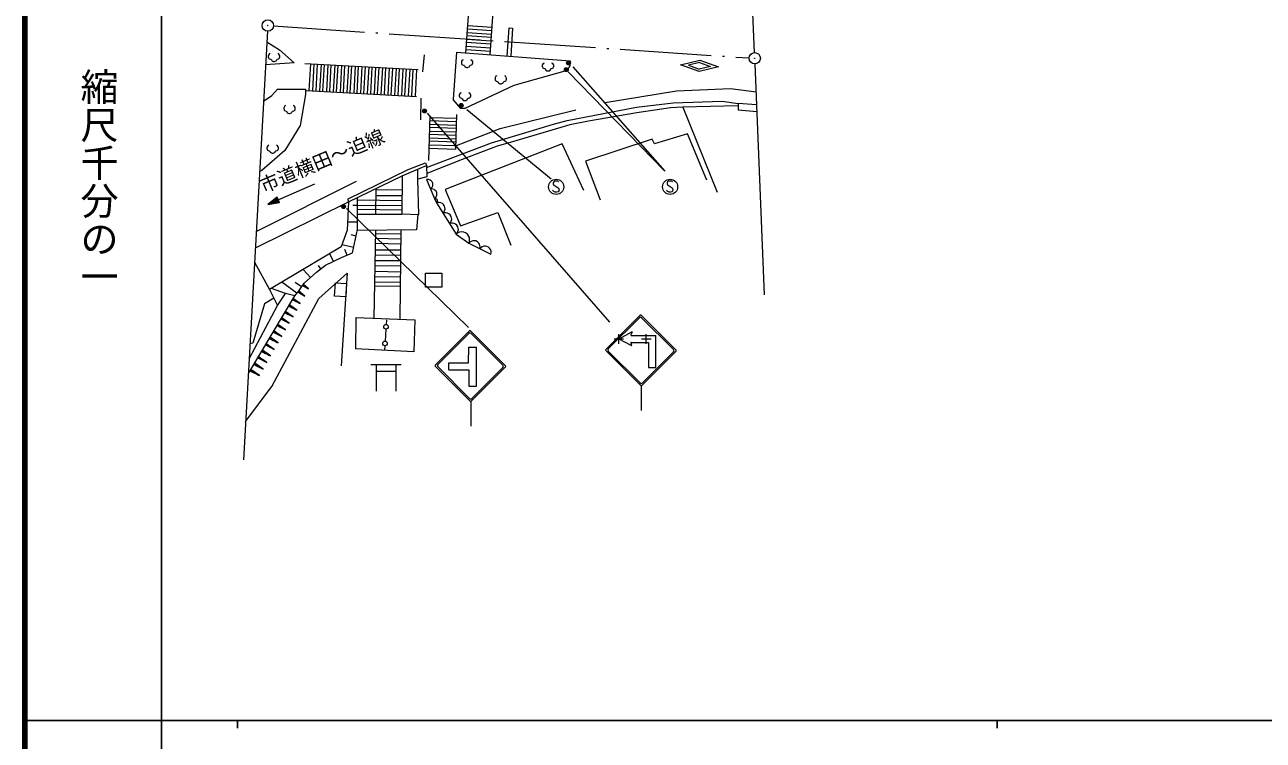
# Model space of a CAD drawing. Units: millimetres, scale not verified. Extents: x 118612 to 758612, y -93176 to 266824.
# Drawn here: x 118612 to 281658, y 89233 to 183512 of the extents above; entities that cross this region are included whole.
import ezdxf
from ezdxf.enums import TextEntityAlignment as Align

# ---------------------------------------------------------------- set-up
doc = ezdxf.new("R2010")
doc.units = ezdxf.units.MM
doc.header["$LTSCALE"] = 1000
doc.linetypes.add('LONG_DASHED_DOTTED', pattern=[15.25, 12, -1.5, 0.25, -1.5])
for name, color, linetype, lineweight in [('M-TTL', 2, 'Continuous', 140), ('M-TTL-BAND', 7, 'Continuous', 25), ('S-BGD', 7, 'Continuous', 13), ('S-BGD-HTXT', 6, 'Continuous', 13), ('S-BMK', 2, 'LONG_DASHED_DOTTED', 13)]:
    doc.layers.add(name, color=color, linetype=linetype, lineweight=lineweight)
doc.styles.add('@ＭＳ ゴシック', font='')
doc.styles.add('ＭＳ ゴシック', font='')
doc.styles.get('@ＭＳ ゴシック').set_extended_font_data('@MS Gothic')
doc.styles.get('ＭＳ ゴシック').set_extended_font_data('MS Gothic')

# ---------------------------------------------------------------- blocks, each defined once
blk = doc.blocks.new('BUHIN1')
at = {"color": 2, "linetype": 'Continuous', "lineweight": 13}
for radius in [746, 22.5]:
    blk.add_circle((0, 0), radius, dxfattribs=at)
blk = doc.blocks.new('BUHIN2')
at = {"color": 7, "linetype": 'Continuous', "lineweight": 13}
for centre, radius in [((0, 0), 250), ((0, 0), 219), ((0, 0), 188), ((0, 0), 156), ((0, 0), 125), ((0, 0), 93.8), ((0, -1), 62.5), ((0, 0), 31.2)]:
    blk.add_circle(centre, radius, dxfattribs=at)
blk = doc.blocks.new('BUHIN9')
at = {"color": 7, "linetype": 'Continuous', "lineweight": 13}
blk.add_lwpolyline([(264, -628), (389, -520), (479, -393), (566, -213), (583, -43), (568, 124), (486, 319), (377, 447), (244, 553), (54, 617), (-98, 638), (-264, 628)], dxfattribs=at)
blk = doc.blocks.new('BUHIN11')
at = {"color": 7, "linetype": 'Continuous', "lineweight": 13}
blk.add_lwpolyline([(438, -685), (562, -533), (643, -365), (709, -136), (694, 68), (643, 261), (507, 474), (353, 602), (175, 700), (-61, 737), (-245, 731), (-438, 685)], dxfattribs=at)
blk = doc.blocks.new('BUHIN13')
at = {"color": 7, "linetype": 'Continuous', "lineweight": 13}
blk.add_lwpolyline([(728, -357), (755, -163), (737, 22), (674, 252), (557, 418), (412, 556), (187, 666), (-11, 696), (-214, 687), (-434, 596), (-587, 495), (-728, 357)], dxfattribs=at)
blk = doc.blocks.new('BUHIN15')
at = {"color": 7, "linetype": 'Continuous', "lineweight": 13}
blk.add_lwpolyline([(310, 645), (255, 705), (180, 740), (75, 760), (-80, 760), (-210, 725), (-320, 650), (-385, 540), (-390, 425), (-385, 350), (-345, 250), (-275, 195), (270, -120), (330, -210), (370, -335), (360, -455), (325, -550), (255, -640), (100, -685), (-130, -685), (-230, -670), (-325, -625), (-405, -550), (-475, -435)], dxfattribs=at)
blk.add_circle((0, 0), 995, dxfattribs=at)
blk = doc.blocks.new('BUHIN19')
at = {"color": 7, "linetype": 'Continuous', "lineweight": 13}
blk.add_lwpolyline([(-518, 458), (-634, 398), (-724, 262), (-750, 146), (-750, 30), (-724, -90), (-664, -176), (-578, -236), (-458, -262), (-401, -262), (-352, -352), (-292, -458), (-176, -548), (-60, -574), (52, -574), (146, -548), (262, -488), (319, -428), (349, -352), (398, -262), (458, -262), (574, -236), (660, -176), (720, -90), (750, 30), (750, 146), (720, 262), (630, 398), (514, 458)], dxfattribs=at)
blk = doc.blocks.new('BUHIN20')
at = {"color": 7, "linetype": 'Continuous', "lineweight": 13}
for p, q in [((-388, 135), (-622, 276)), ((-608, 300), (-101, -5)), ((196, -150), (-593, 324)), ((-579, 348), (483, -290)), ((224, -102), (-564, 372)), ((-554, 390), (-47, 85)), ((-303, 276), (-537, 417))]:
    blk.add_line(p, q, dxfattribs=at)
blk.add_lwpolyline([(-656, 268), (600, -361), (-544, 454)], close=True, dxfattribs=at)
blk = doc.blocks.new('BUHIN21')
at = {"color": 7, "linetype": 'Continuous', "lineweight": 13}
for p, q in [((-360, 126), (-578, 256)), ((-564, 279), (-94, -4)), ((182, -140), (-551, 301)), ((-537, 323), (448, -270)), ((208, -95), (-524, 346)), ((-514, 362), (-43, 79)), ((-282, 257), (-499, 387))]:
    blk.add_line(p, q, dxfattribs=at)
blk.add_lwpolyline([(-609, 249), (557, -335), (-505, 421)], close=True, dxfattribs=at)
blk = doc.blocks.new('BUHIN22')
at = {"color": 7, "linetype": 'Continuous', "lineweight": 13}
for p, q in [((-333, 116), (-533, 237)), ((-521, 257), (-86, -4)), ((168, -129), (-509, 278)), ((-496, 298), (414, -249)), ((192, -88), (-484, 319)), ((-474, 334), (-40, 73)), ((-260, 237), (-461, 358))]:
    blk.add_line(p, q, dxfattribs=at)
blk.add_lwpolyline([(-562, 230), (514, -309), (-466, 389)], close=True, dxfattribs=at)
blk = doc.blocks.new('plus')
at = {"color": 0, "linetype": 'Continuous', "lineweight": -2}
for p, q in [((-1.25, 0), (1.25, 0)), ((0, -1.25), (0, 1.25))]:
    blk.add_line(p, q, dxfattribs=at)

msp = doc.modelspace()

# ---------------------------------------------------------------- linework, layer by layer
at = {"layer": 'M-TTL'}
msp.add_line((118612, 266824), (118612, -93176), dxfattribs=at)
at = {"layer": 'M-TTL-BAND'}
for p, q in [((136612, 256824), (136612, -93176)), ((118612, 91824), (657612, 91824)), ((146612, 91824), (146612, 90824)), ((246612, 91824), (246612, 90824))]:
    msp.add_line(p, q, dxfattribs=at)
at = {"layer": 'S-BGD'}
for p, q in [((176688, 179794), (177225, 187526)), ((179874, 179553), (180418, 187388)), ((180094, 182727), (176907, 182949)), ((176938, 183398), (180125, 183176)), ((182134, 179382), (182372, 183111)), ((182372, 183111), (182821, 183082)), ((182821, 183082), (182583, 179354)), ((150490, 181255), (152162, 180205)), ((179969, 180932), (176782, 181153)), ((176813, 181602), (180001, 181380)), ((180032, 181829), (176845, 182051)), ((176876, 182500), (180063, 182278)), ((152162, 180205), (154070, 178504)), ((171175, 179542), (170978, 177314)), ((175450, 179888), (174997, 173652)), ((175450, 179888), (190411, 178756)), ((176720, 180255), (179907, 180034)), ((176751, 180704), (179938, 180483)), ((154070, 178504), (150322, 178241)), ((155502, 178411), (170391, 177593)), ((156073, 174846), (156266, 178372)), ((156522, 174822), (156716, 178357)), ((156971, 174797), (157166, 178332)), ((157615, 178308), (157421, 174772)), ((157870, 174747), (158064, 178283)), ((158514, 178258), (158319, 174723)), ((158769, 174698), (158963, 178234)), ((159412, 178209), (159218, 174673)), ((159667, 174649), (159862, 178184)), ((160311, 178160), (160117, 174624)), ((160566, 174599), (160760, 178135)), ((161210, 178110), (161015, 174575)), ((161464, 174550), (161659, 178085)), ((162108, 178061), (161914, 174525)), ((162363, 174500), (162557, 178036)), ((163007, 178011), (162812, 174476)), ((163262, 174451), (163456, 177987)), ((163905, 177962), (163711, 174426)), ((164160, 174402), (164355, 177937)), ((164804, 177913), (164610, 174377)), ((165059, 174352), (165253, 177888)), ((165703, 177863), (165508, 174328)), ((165958, 174303), (166152, 177838)), ((166601, 177814), (166407, 174278)), ((166856, 174253), (167051, 177789)), ((167500, 177764), (167306, 174229)), ((167755, 174204), (167949, 177740)), ((190386, 178102), (190034, 177474)), ((190411, 178756), (190386, 178102)), ((190759, 177974), (202876, 164234)), ((204930, 178243), (207470, 178844)), ((207382, 177346), (204930, 178243)), ((207452, 178531), (205973, 178181)), ((205973, 178181), (207400, 177659)), ((209922, 177947), (207382, 177346)), ((208880, 178009), (207400, 177659)), ((207452, 178531), (208880, 178009)), ((207470, 178844), (209922, 177947)), ((168399, 177715), (168204, 174179)), ((168654, 174155), (168848, 177690)), ((169297, 177666), (169103, 174130)), ((169552, 174105), (169747, 177641)), ((170196, 177616), (170002, 174081)), ((190034, 177474), (183018, 175487)), ((202876, 164234), (190164, 177325)), ((151136, 174187), (151901, 175004)), ((151901, 175004), (155576, 175021)), ((155576, 175021), (155559, 174306)), ((155655, 174869), (170204, 174069)), ((183018, 175487), (176531, 172470)), ((195002, 173259), (204409, 174809)), ((204409, 174809), (211528, 175104)), ((211528, 175104), (214890, 174661)), ((150052, 173425), (151136, 174187)), ((155559, 174306), (154861, 170241)), ((170752, 173846), (170724, 170971)), ((176003, 172495), (174997, 173652)), ((199149, 172656), (203976, 173202)), ((203976, 173202), (210413, 173440)), ((210413, 173440), (212519, 173146)), ((214958, 172951), (212519, 173146)), ((212519, 173146), (212530, 172309)), ((171610, 171861), (195573, 144344)), ((171795, 165609), (171999, 171504)), ((171992, 171303), (175436, 171184)), ((175453, 171674), (175297, 167137)), ((176531, 172470), (176003, 172495)), ((176803, 172348), (187892, 163206)), ((181187, 169820), (191142, 172290)), ((190016, 170898), (193647, 171614)), ((199211, 171923), (192845, 170789)), ((193647, 171614), (199149, 172656)), ((203623, 172567), (199211, 171923)), ((205257, 172646), (203623, 172567)), ((212524, 172825), (205257, 172646)), ((205257, 172646), (209765, 161469)), ((212530, 172309), (214994, 172060)), ((154861, 170241), (152837, 166940)), ((175390, 169835), (171945, 169954)), ((171961, 170404), (175405, 170285)), ((175421, 170735), (171976, 170854)), ((175244, 167531), (181187, 169820)), ((180066, 167931), (188236, 170420)), ((190367, 170334), (182533, 168000)), ((188236, 170420), (190016, 170898)), ((192845, 170789), (190367, 170334)), ((175328, 168036), (171883, 168155)), ((171899, 168605), (175343, 168486)), ((175359, 168936), (171914, 169055)), ((171930, 169505), (175374, 169385)), ((182533, 168000), (180789, 167534)), ((201210, 168446), (192441, 165522)), ((201520, 167799), (201210, 168446)), ((205848, 169148), (201520, 167799)), ((208406, 163021), (205848, 169148)), ((152837, 166940), (149826, 164306)), ((171518, 164716), (180066, 167931)), ((171852, 167256), (175297, 167137)), ((171867, 167706), (175312, 167586)), ((189374, 167808), (173938, 161788)), ((180789, 167534), (176178, 165745)), ((192199, 161674), (189374, 167808)), ((169100, 164439), (171367, 165334)), ((169820, 164264), (171510, 164962)), ((171367, 165334), (171510, 164962)), ((171510, 164962), (171556, 163489)), ((176178, 165745), (171542, 163920)), ((192441, 165522), (194380, 160463)), ((149826, 164306), (149534, 164170)), ((161188, 160574), (169100, 164439)), ((161221, 160185), (168313, 163584)), ((168313, 163584), (168267, 158494)), ((168313, 163584), (169820, 164264)), ((170378, 163156), (170344, 164480)), ((171556, 163489), (170378, 163156)), ((170493, 158516), (170378, 163156)), ((171484, 163129), (172540, 160618)), ((149091, 156250), (162299, 162882)), ((156740, 162486), (150629, 159838)), ((164842, 161920), (164777, 158494)), ((164840, 161813), (168296, 161770)), ((173938, 161788), (175992, 156994)), ((148972, 154138), (161221, 160185)), ((161221, 160185), (161045, 156440)), ((161221, 160185), (161188, 160574)), ((162437, 156535), (162425, 160762)), ((162426, 160430), (168284, 160357)), ((164825, 161022), (168290, 161021)), ((172540, 160618), (172797, 160047)), ((172797, 160047), (175422, 155938)), ((160953, 159297), (177027, 143613)), ((162422, 159675), (161809, 159677)), ((162428, 159729), (168278, 159693)), ((162430, 159201), (168272, 159136)), ((168267, 158494), (162432, 158494)), ((168268, 158602), (170493, 158516)), ((170367, 158521), (170172, 156504)), ((175992, 156994), (180871, 158763)), ((180871, 158763), (182612, 154455)), ((162415, 157502), (161095, 157506)), ((161774, 153436), (162437, 156535)), ((161045, 156440), (160266, 154233)), ((162252, 155671), (161565, 155818)), ((170172, 156504), (162412, 156416)), ((164627, 144862), (164819, 156443)), ((164802, 155391), (168124, 155306)), ((164812, 156014), (168131, 155948)), ((168137, 156480), (168010, 144777)), ((175422, 155938), (177076, 154711)), ((160266, 154233), (150820, 148610)), ((159259, 152335), (158773, 153345)), ((160331, 152852), (161774, 153436)), ((161934, 154181), (160366, 154517)), ((161053, 153144), (160740, 153916)), ((164777, 153872), (168108, 153850)), ((164791, 154728), (168117, 154664)), ((177076, 154711), (179987, 153285)), ((148866, 152241), (150820, 148610)), ((157017, 150921), (158187, 151818)), ((157602, 151370), (157266, 151808)), ((158187, 151818), (160331, 152852)), ((164742, 151795), (168086, 151752)), ((164753, 152460), (168093, 152458)), ((164765, 153187), (168101, 153165)), ((156208, 150200), (155266, 151257)), ((155399, 149479), (157017, 150921)), ((157333, 147448), (161064, 150799)), ((161064, 150799), (160256, 138583)), ((164718, 150340), (168069, 150274)), ((164730, 151025), (168077, 150960)), ((171378, 150796), (173538, 150796)), ((171378, 148914), (171378, 150796)), ((173538, 150796), (173538, 148914)), ((150820, 148610), (151894, 146526)), ((152947, 148094), (151083, 148767)), ((154448, 148140), (152475, 149596)), ((154180, 147777), (154716, 148504)), ((155058, 148991), (154231, 149570)), ((154617, 148385), (155407, 147815)), ((155217, 147979), (154630, 148403)), ((154640, 148416), (155017, 148144)), ((154828, 148310), (154654, 148436)), ((154716, 148504), (155399, 149479)), ((155372, 149068), (155228, 149169)), ((155239, 149184), (155550, 148966)), ((155734, 148859), (155249, 149198)), ((155259, 149213), (155912, 148756)), ((155754, 148889), (155270, 149228)), ((155277, 149239), (155589, 149021)), ((155433, 149155), (155289, 149256)), ((159398, 147750), (159503, 149485)), ((159503, 149485), (160969, 149396)), ((160969, 149396), (160864, 147661)), ((164698, 149119), (168056, 149076)), ((164706, 149633), (168062, 149612)), ((173538, 148914), (171378, 148914)), ((148046, 137579), (154180, 147777)), ((150191, 146750), (148644, 141557)), ((151394, 147497), (150191, 146750)), ((151132, 135849), (157333, 147448)), ((151894, 146526), (152947, 148094)), ((154180, 147777), (152947, 148094)), ((154112, 147162), (153928, 147273)), ((153939, 147291), (154337, 147052)), ((154570, 146937), (153950, 147310)), ((153962, 147329), (154796, 146827)), ((154593, 146975), (153973, 147348)), ((153982, 147362), (154380, 147123)), ((154178, 147273), (153994, 147383)), ((154753, 148206), (154579, 148331)), ((154592, 148349), (154968, 148077)), ((155191, 147943), (154605, 148367)), ((160864, 147661), (159398, 147750)), ((148153, 139508), (151894, 146526)), ((199610, 145234), (195108, 140732)), ((204353, 140632), (199751, 145234)), ((162197, 144945), (162141, 140822)), ((162197, 144945), (169958, 144648)), ((166232, 144616), (166194, 144017)), ((169958, 144648), (169847, 140433)), ((199539, 144909), (195433, 140802)), ((204028, 140703), (199822, 144909)), ((166156, 143418), (166054, 141821)), ((177151, 143175), (172649, 138673)), ((177081, 142849), (172974, 138743)), ((181894, 138573), (177293, 143175)), ((181569, 138644), (177363, 142849)), ((196882, 142142), (198523, 143041)), ((198448, 141234), (196883, 142083)), ((198570, 142999), (198417, 142633)), ((198448, 142587), (201707, 142587)), ((201707, 141634), (201707, 142587)), ((148644, 141557), (148263, 141467)), ((169847, 140433), (162141, 140822)), ((166016, 141223), (165977, 140624)), ((177041, 138980), (177063, 141045)), ((177063, 141045), (178062, 141045)), ((178062, 135894), (178062, 141045)), ((195108, 140590), (199710, 135989)), ((195433, 140520), (199639, 136314)), ((198403, 141594), (198496, 141272)), ((198448, 141634), (200708, 141634)), ((199851, 135989), (204353, 140491)), ((204028, 140420), (199922, 136314)), ((200708, 141634), (200708, 138352)), ((201707, 138352), (201707, 141634)), ((164177, 138758), (168177, 138758)), ((164877, 138758), (164877, 135228)), ((167467, 138758), (167467, 135228)), ((174454, 138980), (177041, 138980)), ((174454, 138027), (174454, 138980)), ((164877, 137858), (167467, 137858)), ((172649, 138531), (177251, 133929)), ((172974, 138460), (177180, 134255)), ((174454, 138027), (177086, 138027)), ((177063, 138027), (177063, 135894)), ((177392, 133929), (181894, 138431)), ((181569, 138361), (177463, 134255)), ((200708, 138352), (201707, 138352)), ((147691, 131243), (151132, 135849)), ((177063, 135894), (178062, 135894)), ((199781, 135959), (199781, 132685)), ((177322, 133900), (177322, 130626))]:
    msp.add_line(p, q, dxfattribs=at)
for points in [[(150629, 159838), (152154, 160090), (151856, 160778)], [(150911, 159960), (151815, 160638), (152023, 160156)], [(151048, 160020), (151785, 160564), (151949, 160185)], [(151190, 160081), (151756, 160490), (151875, 160215)], [(151327, 160141), (151727, 160416), (151801, 160244)], [(154552, 148327), (155493, 147752), (154652, 148465)], [(155206, 149165), (155984, 148706), (155286, 149279)], [(153901, 147266), (154888, 146772), (153989, 147412)]]:
    msp.add_lwpolyline(points, close=True, dxfattribs=at)
for points in [[(150770, 159899), (151844, 160712), (152097, 160127), (150773, 159901)], [(151713, 160308), (151468, 160202), (151698, 160342), (151727, 160273), (151468, 160202)], [(172797, 160047), (172853, 160098), (172893, 160157), (172930, 160241), (172936, 160319), (172928, 160396), (172888, 160485), (172836, 160542), (172774, 160589), (172686, 160617), (172616, 160625), (172540, 160618)], [(177076, 154711), (177156, 154948), (177176, 155183), (177149, 155484), (177041, 155719), (176893, 155925), (176636, 156115), (176396, 156197), (176140, 156233), (175844, 156170), (175629, 156080), (175422, 155938)]]:
    msp.add_lwpolyline(points, dxfattribs=at)
for centre in [(166175, 143717), (166035, 141522)]:
    msp.add_circle(centre, 300, dxfattribs=at)
for centre, radius, start, end in [((199681, 145163), 100, 45, 135), ((199681, 144767), 200, 45, 135), ((177222, 142708), 200, 45, 135), ((177222, 143104), 100, 45, 135), ((196898, 142113), 33.5, 118.71979, 241.50227), ((198448, 142620), 33.5, 157.39017, 270), ((198539, 143012), 33.5, 337.39017, 118.71979), ((195179, 140661), 100, 135, 225), ((195574, 140661), 200, 135, 225), ((198435, 141604), 33.5, 90, 196.11287), ((198464, 141263), 33.5, 241.50227, 16.11286), ((203886, 140561), 200, 315, 45), ((204282, 140561), 100, 315, 45), ((172720, 138602), 100, 135, 225), ((173116, 138602), 200, 135, 225), ((181428, 138502), 200, 315, 45), ((181824, 138502), 100, 315, 45), ((199780, 136455), 200, 225, 315), ((199780, 136059), 100, 225, 315), ((177322, 134396), 200, 225, 315), ((177322, 134000), 100, 225, 315)]:
    msp.add_arc(centre, radius, start, end, dxfattribs=at)
at = {"layer": 'S-BGD-HTXT'}
for p, q in [((214683, 179843), (213604, 206540)), ((150569, 182658), (147408, 126183)), ((214743, 178344), (215957, 147934))]:
    msp.add_line(p, q, dxfattribs=at)
at = {"layer": 'S-BMK'}
msp.add_line((151359, 183357), (213965, 179144), dxfattribs=at)

# ---------------------------------------------------------------- block references
at = {"layer": 'S-BGD'}
for name, p in [('BUHIN19', (151427, 179249)), ('BUHIN19', (176837, 178449)), ('BUHIN19', (187498, 178005)), ('BUHIN2', (189900, 177592)), ('BUHIN2', (190196, 178465)), ('BUHIN19', (181279, 176317)), ('BUHIN19', (176570, 174096)), ('BUHIN19', (153470, 172408)), ('BUHIN2', (176071, 172888)), ('BUHIN2', (171231, 172147)), ('BUHIN19', (151249, 167166)), ('BUHIN9', (171748, 162501)), ('BUHIN15', (188579, 162157)), ('BUHIN15', (203570, 162157)), ('BUHIN9', (172276, 161246)), ('BUHIN2', (160578, 159548)), ('BUHIN11', (173234, 159362)), ('BUHIN11', (174109, 157993)), ('BUHIN11', (174984, 156623)), ('BUHIN13', (177804, 154355)), ('BUHIN13', (179259, 153641)), ('BUHIN22', (153417, 145342)), ('BUHIN22', (153917, 146199)), ('BUHIN22', (152412, 143632)), ('BUHIN22', (152915, 144487)), ('BUHIN21', (151407, 141922)), ('BUHIN21', (151910, 142777)), ('BUHIN21', (150401, 140213)), ('BUHIN21', (150904, 141067)), ('BUHIN20', (149406, 138496)), ('BUHIN21', (149902, 139355)), ('BUHIN20', (148910, 137637))]:
    msp.add_blockref(name, p, dxfattribs=at)
at = {"layer": 'S-BGD', "xscale": 500, "yscale": 500}
for p in [(196829, 142113), (200437, 142113)]:
    msp.add_blockref('plus', p, dxfattribs=at)
at = {"layer": 'S-BMK'}
for p in [(150611, 183407), (214713, 179093)]:
    msp.add_blockref('BUHIN1', p, dxfattribs=at)

# ---------------------------------------------------------------- texts
at = {"layer": 'M-TTL-BAND', "style": '@ＭＳ ゴシック'}
msp.add_text('縮尺千分の一', height=3666, rotation=270, dxfattribs=at).set_placement((128389, 147855), align=Align.MIDDLE_RIGHT)
at = {"layer": 'S-BGD', "style": 'ＭＳ ゴシック'}
msp.add_text('市道横田～迫線', height=1833, rotation=22.9, dxfattribs=at).set_placement((150262, 160825), align=Align.BOTTOM_LEFT)

doc.saveas('drawing.dxf')
